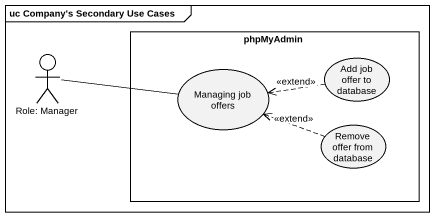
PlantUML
@startuml
mainframe uc Company's Secondary Use Cases
rectangle phpMyAdmin {
  usecase "Managing job offers" as Managing_job_offers
  usecase "Add job offer to database" as Add_job_offer_to_database
  usecase "Remove offer from database" as Remove_offer_from_database
}
actor "Role: Manager" as Role_Manager
Role_Manager -right- Managing_job_offers
Add_job_offer_to_database .left.> Managing_job_offers : <<extend>>
Remove_offer_from_database .left.> Managing_job_offers : <<extend>>
@enduml
